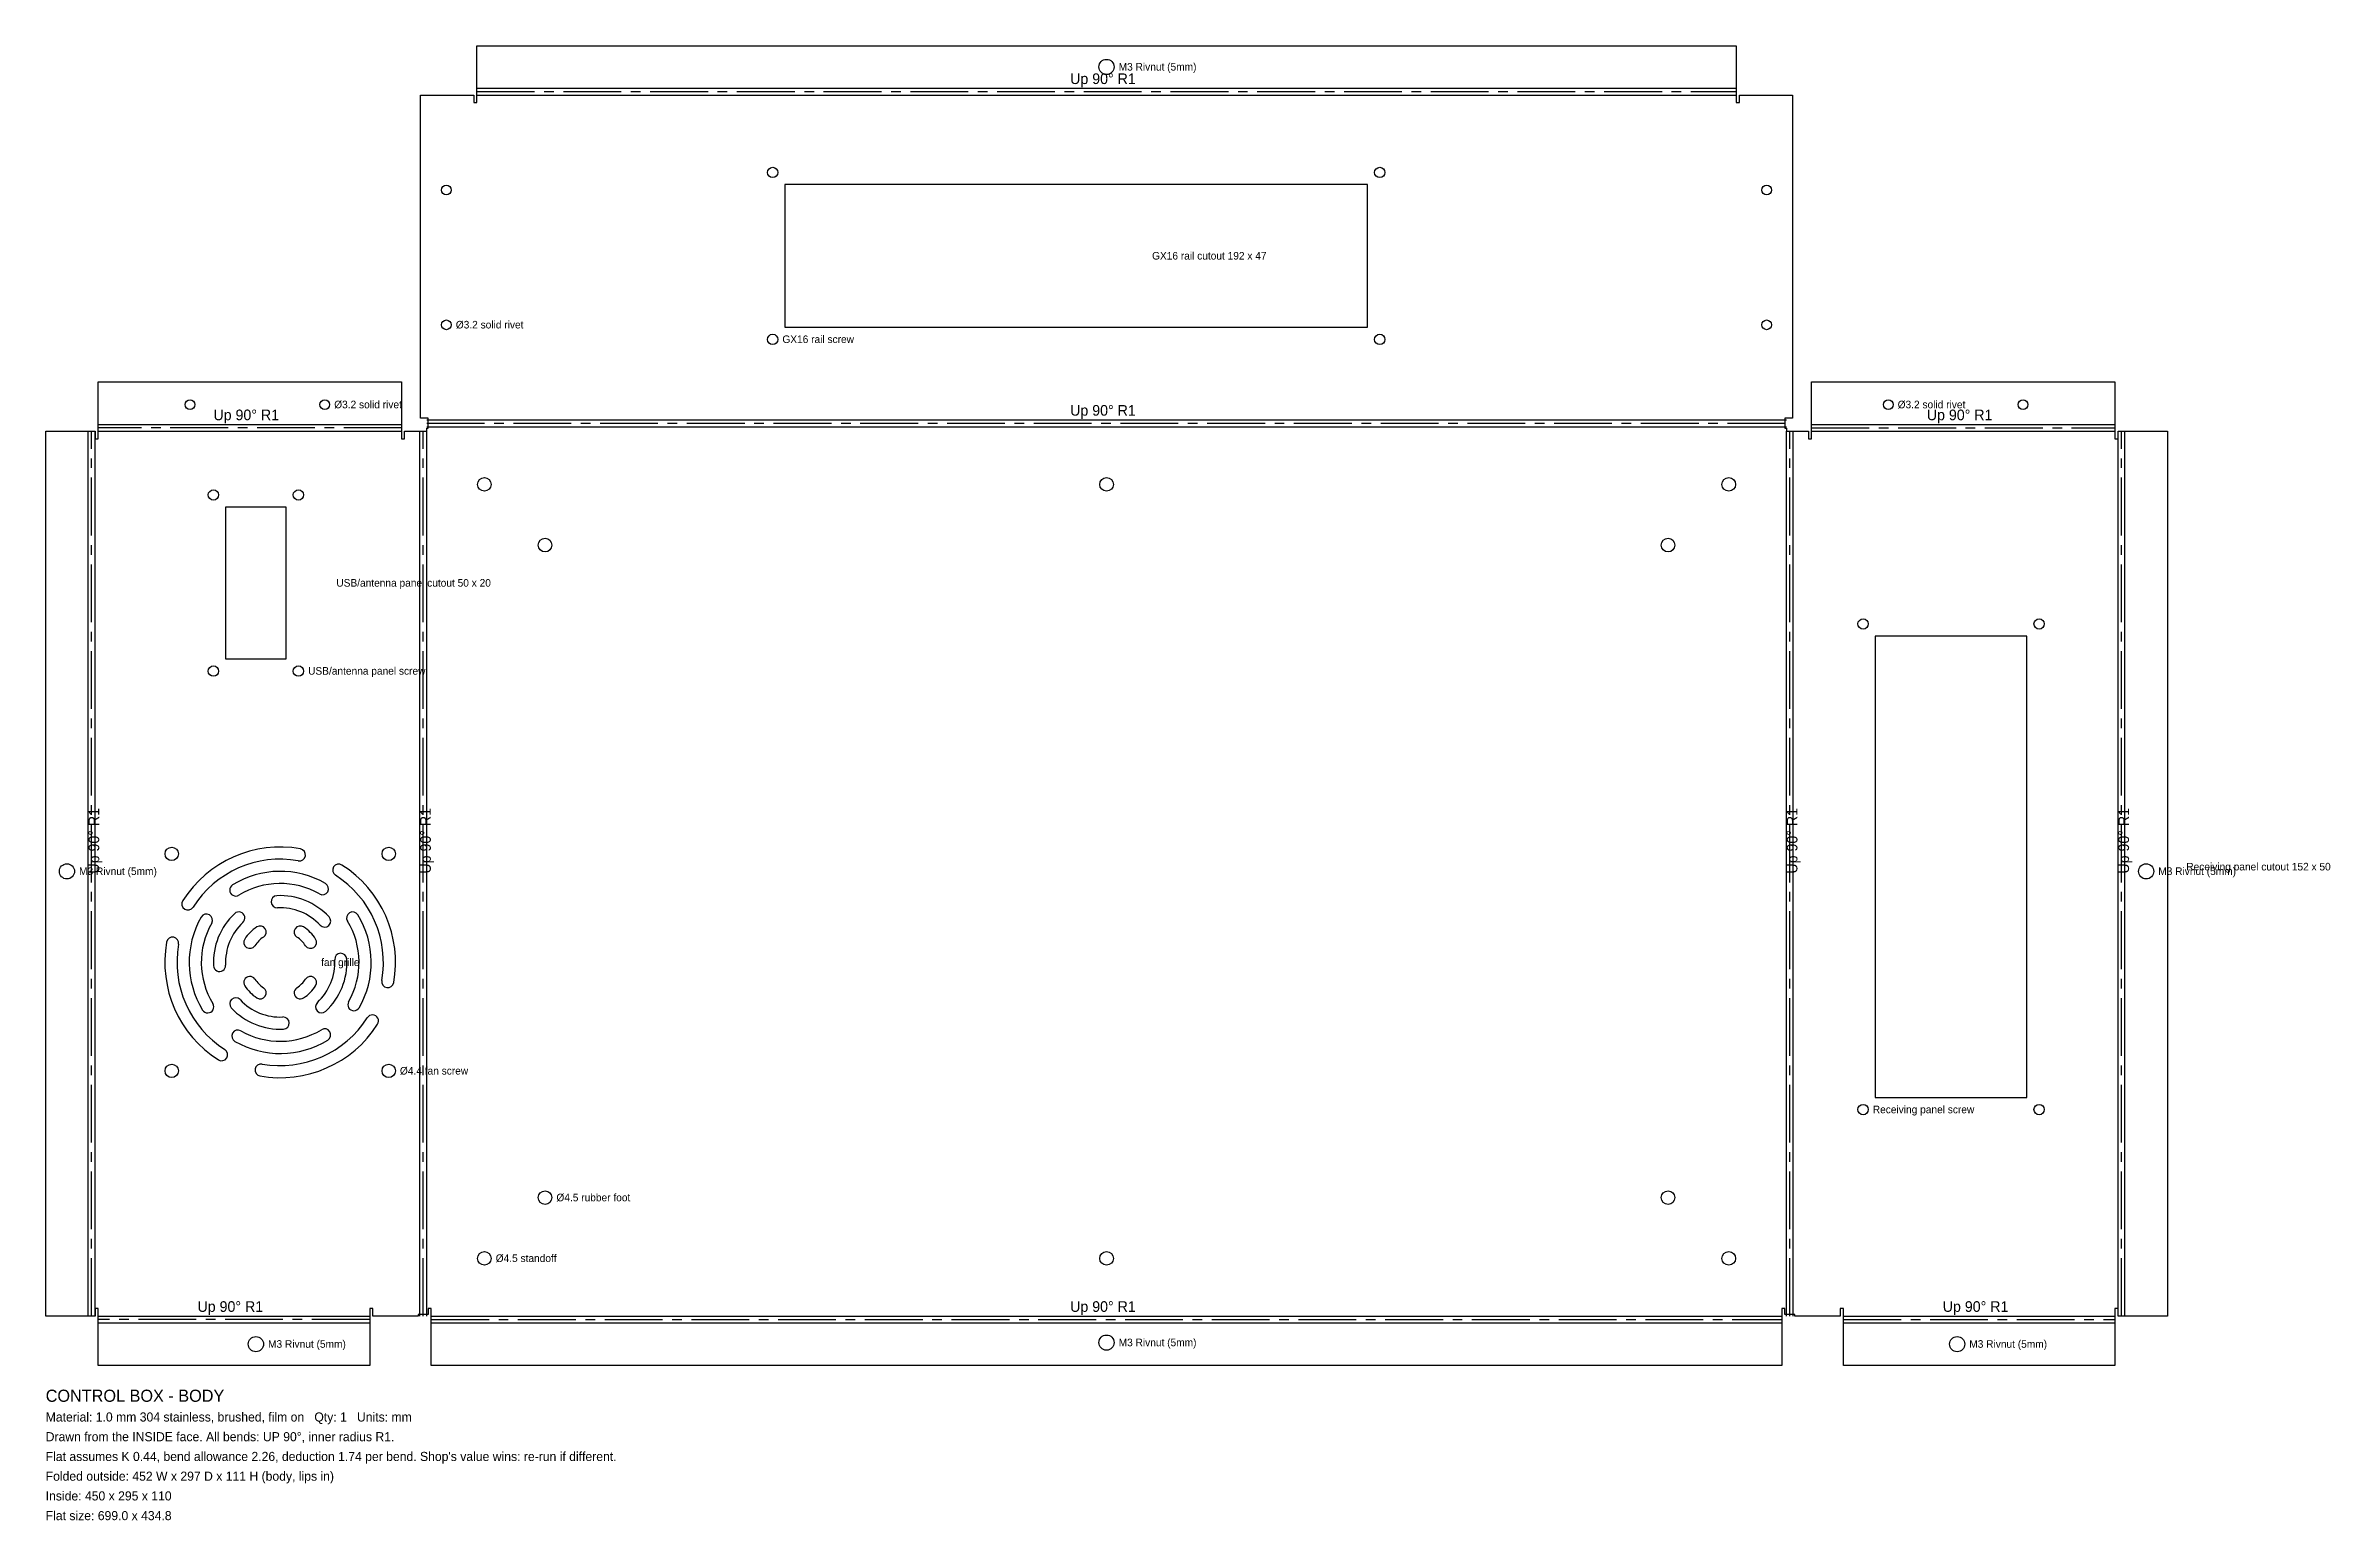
# Model space of a CAD drawing. Header units: millimetres. Extents: x -350 to 403, y -214 to 272.
import ezdxf

# ---------------------------------------------------------------- set-up
doc = ezdxf.new("R2010")
doc.units = ezdxf.units.MM
doc.linetypes.add('CENTER2', pattern=[28.575, 19.05, -3.175, 3.175, -3.175])
for name, color, linetype in [('Bend Center', 1, 'CENTER2'), ('Bend Notes', 3, 'CONTINUOUS'), ('Leaders', 5, 'CONTINUOUS'), ('Title', 7, 'CONTINUOUS'), ('Visible', 7, 'CONTINUOUS'), ('Visible Narrow', 8, 'CONTINUOUS')]:
    doc.layers.add(name, color=color, linetype=linetype)

msp = doc.modelspace()

# ---------------------------------------------------------------- linework, layer by layer
at = {"layer": 'Bend Center'}
for p, q in [((-207.5, 256.8929), (207.5, 256.8929)), ((-334.3929, -146.5), (-334.3929, 145)), ((-232.2619, 146.131), (-332.2619, 146.131)), ((-225.131, -146.5), (-225.131, 145)), ((-224, 147.631), (224, 147.631)), ((225.131, -146.5), (225.131, 145)), ((232.2619, 146.131), (332.2619, 146.131)), ((334.3929, -146.5), (334.3929, 145)), ((-242.7619, -147.631), (-332.2619, -147.631)), ((-222.5, -147.631), (222.5, -147.631)), ((242.7619, -147.631), (332.2619, -147.631))]:
    msp.add_line(p, q, dxfattribs=at)
at = {"layer": 'Visible'}
for p, q in [((-207.5, 258.5239), (-207.5, 272.0239)), ((-207.5, 272.0239), (207.5, 272.0239)), ((207.5, 272.0239), (207.5, 258.5239)), ((-207.5, 258.0239), (-207.5, 258.5239)), ((-207.5, 255.7619), (-207.5, 258.0239)), ((207.5, 258.5239), (207.5, 258.0239)), ((207.5, 258.0239), (207.5, 255.7619)), ((-226, 149.2619), (-226, 255.7619)), ((-226, 255.7619), (-208.5, 255.7619)), ((-208.5, 255.7619), (-208.5, 253.2619)), ((-208.5, 253.2619), (-207.5, 253.2619)), ((-207.5, 253.2619), (-207.5, 255.7619)), ((207.5, 255.7619), (207.5, 253.2619)), ((207.5, 253.2619), (208.5, 253.2619)), ((208.5, 253.2619), (208.5, 255.7619)), ((208.5, 255.7619), (226, 255.7619)), ((226, 255.7619), (226, 149.2619)), ((86, 226.2619), (-106, 226.2619)), ((-106, 226.2619), (-106, 179.2619)), ((86, 179.2619), (86, 226.2619)), ((-106, 179.2619), (86, 179.2619)), ((-332.2619, 147.7619), (-332.2619, 161.2619)), ((-332.2619, 161.2619), (-232.2619, 161.2619)), ((-232.2619, 161.2619), (-232.2619, 147.7619)), ((232.2619, 147.7619), (232.2619, 161.2619)), ((232.2619, 161.2619), (332.2619, 161.2619)), ((332.2619, 161.2619), (332.2619, 147.7619)), ((-349.5239, -146.5), (-349.5239, 145)), ((-349.5239, 145), (-335.5239, 145)), ((-335.5239, 145), (-333.2619, 145)), ((-333.2619, 145), (-333.2619, 142.5)), ((-332.2619, 147.2619), (-332.2619, 147.7619)), ((-332.2619, 145), (-332.2619, 147.2619)), ((-332.2619, 142.5), (-332.2619, 145)), ((-232.2619, 147.7619), (-232.2619, 147.2619)), ((-232.2619, 147.2619), (-232.2619, 145)), ((-232.2619, 145), (-232.2619, 142.5)), ((-231.2619, 142.5), (-231.2619, 145)), ((-231.2619, 145), (-226.2619, 145)), ((-226.2619, 145), (-224, 145)), ((-223.5, 149.2619), (-226, 149.2619)), ((-224, 145), (-224, 146)), ((-224, 146), (-223.5, 146)), ((-223.5, 146), (-223.5, 149.2619)), ((226, 149.2619), (223.5, 149.2619)), ((223.5, 149.2619), (223.5, 146)), ((223.5, 146), (224, 146)), ((224, 146), (224, 145)), ((224, 145), (226.2619, 145)), ((226.2619, 145), (231.2619, 145)), ((231.2619, 145), (231.2619, 142.5)), ((232.2619, 147.2619), (232.2619, 147.7619)), ((232.2619, 145), (232.2619, 147.2619)), ((232.2619, 142.5), (232.2619, 145)), ((332.2619, 147.7619), (332.2619, 147.2619)), ((332.2619, 147.2619), (332.2619, 145)), ((332.2619, 145), (332.2619, 142.5)), ((333.2619, 142.5), (333.2619, 145)), ((333.2619, 145), (335.5239, 145)), ((335.5239, 145), (349.5239, 145)), ((349.5239, 145), (349.5239, -146.5)), ((-333.2619, 142.5), (-332.2619, 142.5)), ((-232.2619, 142.5), (-231.2619, 142.5)), ((231.2619, 142.5), (232.2619, 142.5)), ((332.2619, 142.5), (333.2619, 142.5)), ((-270.2619, 120), (-290.2619, 120)), ((-290.2619, 120), (-290.2619, 70)), ((-270.2619, 70), (-270.2619, 120)), ((303.2619, 77.5), (253.2619, 77.5)), ((253.2619, 77.5), (253.2619, -74.5)), ((303.2619, -74.5), (303.2619, 77.5)), ((-290.2619, 70), (-270.2619, 70)), ((253.2619, -74.5), (303.2619, -74.5)), ((-335.5239, -146.5), (-349.5239, -146.5)), ((-333.2619, -146.5), (-335.5239, -146.5)), ((-332.2619, -144), (-333.2619, -144)), ((-333.2619, -144), (-333.2619, -146.5)), ((-332.2619, -146.5), (-332.2619, -144)), ((-332.2619, -148.7619), (-332.2619, -146.5)), ((-332.2619, -149.2619), (-332.2619, -148.7619)), ((-332.2619, -162.7619), (-332.2619, -149.2619)), ((-241.7619, -144), (-242.7619, -144)), ((-242.7619, -144), (-242.7619, -146.5)), ((-242.7619, -146.5), (-242.7619, -148.7619)), ((-242.7619, -148.7619), (-242.7619, -149.2619)), ((-242.7619, -149.2619), (-242.7619, -162.7619)), ((-241.7619, -146.5), (-241.7619, -144)), ((-226.7619, -146.5), (-241.7619, -146.5)), ((-223.5, -146), (-226.7619, -146)), ((-226.7619, -146), (-226.7619, -146.5)), ((-222.5, -144), (-223.5, -144)), ((-223.5, -144), (-223.5, -146)), ((-222.5, -146.5), (-222.5, -144)), ((-222.5, -148.7619), (-222.5, -146.5)), ((-222.5, -149.2619), (-222.5, -148.7619)), ((-222.5, -162.7619), (-222.5, -149.2619)), ((223.5, -144), (222.5, -144)), ((222.5, -144), (222.5, -146.5)), ((222.5, -146.5), (222.5, -148.7619)), ((222.5, -148.7619), (222.5, -149.2619)), ((222.5, -149.2619), (222.5, -162.7619)), ((223.5, -146), (223.5, -144)), ((226.7619, -146), (223.5, -146)), ((226.7619, -146.5), (226.7619, -146)), ((241.7619, -146.5), (226.7619, -146.5)), ((242.7619, -144), (241.7619, -144)), ((241.7619, -144), (241.7619, -146.5)), ((242.7619, -146.5), (242.7619, -144)), ((242.7619, -148.7619), (242.7619, -146.5)), ((242.7619, -149.2619), (242.7619, -148.7619)), ((242.7619, -162.7619), (242.7619, -149.2619)), ((333.2619, -144), (332.2619, -144)), ((332.2619, -144), (332.2619, -146.5)), ((332.2619, -146.5), (332.2619, -148.7619)), ((332.2619, -148.7619), (332.2619, -149.2619)), ((332.2619, -149.2619), (332.2619, -162.7619)), ((333.2619, -146.5), (333.2619, -144)), ((335.5239, -146.5), (333.2619, -146.5)), ((349.5239, -146.5), (335.5239, -146.5)), ((-242.7619, -162.7619), (-332.2619, -162.7619)), ((222.5, -162.7619), (-222.5, -162.7619)), ((332.2619, -162.7619), (242.7619, -162.7619))]:
    msp.add_line(p, q, dxfattribs=at)
for centre, radius in [((0, 265.0239), 2.5), ((-217.5, 224.4619), 1.6), ((-110, 230.2619), 1.7), ((90, 230.2619), 1.7), ((217.5, 224.4619), 1.6), ((-217.5, 180.0619), 1.6), ((217.5, 180.0619), 1.6), ((-110, 175.2619), 1.7), ((90, 175.2619), 1.7), ((-301.9619, 153.7619), 1.6), ((-257.5619, 153.7619), 1.6), ((257.5619, 153.7619), 1.6), ((301.9619, 153.7619), 1.6), ((-205, 127.5), 2.25), ((0, 127.5), 2.25), ((205, 127.5), 2.25), ((-294.2619, 124), 1.7), ((-266.2619, 124), 1.7), ((-185, 107.5), 2.25), ((185, 107.5), 2.25), ((249.2619, 81.5), 1.7), ((307.2619, 81.5), 1.7), ((-294.2619, 66), 1.7), ((-266.2619, 66), 1.7), ((-308.0119, 5.75), 2.2), ((-236.5119, 5.75), 2.2), ((-342.5239, 0), 2.5), ((342.5239, 0), 2.5), ((-308.0119, -65.75), 2.2), ((-236.5119, -65.75), 2.2), ((249.2619, -78.5), 1.7), ((307.2619, -78.5), 1.7), ((-185, -107.5), 2.25), ((185, -107.5), 2.25), ((-205, -127.5), 2.25), ((0, -127.5), 2.25), ((205, -127.5), 2.25), ((-280.2619, -155.7619), 2.5), ((0, -155.2619), 2.5), ((280.2619, -155.7619), 2.5)]:
    msp.add_circle(centre, radius, dxfattribs=at)
for centre, radius, start, end in [((-272.2619, -30), 38, 79.8958, 147.6141), ((-272.2619, -30), 34, 79.8958, 147.6141), ((-272.2619, -30), 30, 60.1606, 121.5127), ((-265.9461, 5.4416), 2, 259.8958, 79.8958), ((-252.9797, 0.4005), 2, 57.6141, 237.6141), ((-272.2619, -30), 38, 349.8958, 57.6141), ((-286.8972, -6.1293), 2, 121.5127, 301.5127), ((-272.2619, -30), 26, 60.1606, 121.5127), ((-258.33, -5.7121), 2, 240.1606, 60.1606), ((-272.2619, -30), 34, 349.8958, 57.6141), ((-302.6625, -10.7177), 2, 147.6141, 327.6141), ((-296.5498, -16.068), 2, 330.1606, 150.1606), ((-272.2619, -30), 22, 132.9718, 182.8648), ((-285.8947, -15.3662), 2, 312.9718, 132.9718), ((-273.2615, -10.025), 2, 92.8648, 272.8648), ((-272.2619, -30), 22, 42.9718, 92.8648), ((-272.2619, -30), 18, 42.9718, 92.8648), ((-257.6282, -16.3672), 2, 222.9718, 42.9718), ((-248.3913, -15.3648), 2, 31.5127, 211.5127), ((-272.2619, -30), 30, 330.1606, 31.5127), ((-307.7036, -23.6842), 2, 349.8958, 169.8958), ((-272.2619, -30), 30, 150.1606, 211.5127), ((-272.2619, -30), 26, 150.1606, 211.5127), ((-272.2619, -30), 18, 132.9718, 182.8648), ((-282.2775, -23.3903), 2, 146.5775, 326.5775), ((-272.2619, -30), 14, 123.4225, 146.5775), ((-272.2619, -30), 10, 123.4225, 146.5775), ((-278.8717, -19.9844), 2, 303.4225, 123.4225), ((-265.6522, -19.9844), 2, 56.5775, 236.5775), ((-272.2619, -30), 10, 33.4225, 56.5775), ((-272.2619, -30), 14, 33.4225, 56.5775), ((-262.2464, -23.3903), 2, 213.4225, 33.4225), ((-272.2619, -30), 26, 330.1606, 31.5127), ((-272.2619, -30), 38, 169.8958, 237.6141), ((-272.2619, -30), 34, 169.8958, 237.6141), ((-272.2619, -30), 18, 312.9718, 2.8648), ((-272.2619, -30), 22, 312.9718, 2.8648), ((-252.2869, -29.0004), 2, 2.8648, 182.8648), ((-292.237, -30.9996), 2, 182.8648, 2.8648), ((-282.2775, -36.6097), 2, 33.4225, 213.4225), ((-272.2619, -30), 10, 213.4225, 236.5775), ((-272.2619, -30), 10, 303.4225, 326.5775), ((-262.2464, -36.6097), 2, 326.5775, 146.5775), ((-236.8203, -36.3158), 2, 169.8958, 349.8958), ((-296.1326, -44.6352), 2, 211.5127, 31.5127), ((-286.8957, -43.6328), 2, 42.9718, 222.9718), ((-272.2619, -30), 22, 222.9718, 272.8648), ((-272.2619, -30), 18, 222.9718, 272.8648), ((-272.2619, -30), 14, 213.4225, 236.5775), ((-278.8717, -40.0156), 2, 236.5775, 56.5775), ((-265.6522, -40.0156), 2, 123.4225, 303.4225), ((-272.2619, -30), 14, 303.4225, 326.5775), ((-258.6292, -44.6338), 2, 132.9718, 312.9718), ((-247.9741, -43.932), 2, 150.1606, 330.1606), ((-286.1939, -54.2879), 2, 60.1606, 240.1606), ((-272.2619, -30), 26, 240.1606, 301.5127), ((-272.2619, -30), 38, 259.8958, 327.6141), ((-272.2619, -30), 34, 259.8958, 327.6141), ((-271.2624, -49.975), 2, 272.8648, 92.8648), ((-257.6267, -53.8707), 2, 301.5127, 121.5127), ((-241.8614, -49.2823), 2, 327.6141, 147.6141), ((-291.5442, -60.4005), 2, 237.6141, 57.6141), ((-272.2619, -30), 30, 240.1606, 301.5127), ((-278.5778, -65.4416), 2, 79.8958, 259.8958)]:
    msp.add_arc(centre, radius, start, end, dxfattribs=at)
at = {"layer": 'Visible Narrow'}
for p, q in [((-207.5, 258.0239), (207.5, 258.0239)), ((-207.5, 255.7619), (207.5, 255.7619)), ((-335.5239, -146.5), (-335.5239, 145)), ((-333.2619, -146.5), (-333.2619, 145)), ((-332.2619, 147.2619), (-232.2619, 147.2619)), ((-332.2619, 145), (-232.2619, 145)), ((-226.2619, -146.5), (-226.2619, 145)), ((-224, 148.7619), (224, 148.7619)), ((-224, 146.5), (224, 146.5)), ((-224, -146.5), (-224, 145)), ((224, -146.5), (224, 145)), ((226.2619, -146.5), (226.2619, 145)), ((232.2619, 147.2619), (332.2619, 147.2619)), ((232.2619, 145), (332.2619, 145)), ((333.2619, -146.5), (333.2619, 145)), ((335.5239, -146.5), (335.5239, 145)), ((-332.2619, -146.5), (-242.7619, -146.5)), ((-332.2619, -148.7619), (-242.7619, -148.7619)), ((-222.5, -146.5), (222.5, -146.5)), ((-222.5, -148.7619), (222.5, -148.7619)), ((242.7619, -146.5), (332.2619, -146.5)), ((242.7619, -148.7619), (332.2619, -148.7619))]:
    msp.add_line(p, q, dxfattribs=at)

# ---------------------------------------------------------------- texts
at = {"layer": 'Bend Notes'}
for p in [(-12, 259.3929), (-294.2619, 148.631), (-12, 150.131), (270.2619, 148.631), (-299.5119, -145.131), (-12, -145.131), (275.5119, -145.131)]:
    msp.add_text('Up 90%%D R1', height=3.5, dxfattribs=at).set_placement(p)
for p in [(-331.8929, -0.75), (-222.631, -0.75), (227.631, -0.75), (336.8929, -0.75)]:
    msp.add_text('Up 90%%D R1', height=3.5, rotation=90, dxfattribs=at).set_placement(p)
at = {"layer": 'Leaders'}
for s, p in [('M3 Rivnut (5mm)', (4, 263.8239)), ('GX16 rail cutout 192 x 47', (15, 201.5619)), ('%%c3.2 solid rivet', (-214.4, 178.8619)), ('GX16 rail screw', (-106.8, 174.0619)), ('%%c3.2 solid rivet', (-254.4619, 152.5619)), ('%%c3.2 solid rivet', (260.6619, 152.5619)), ('USB/antenna panel cutout 50 x 20', (-253.7619, 93.8)), ('USB/antenna panel screw', (-263.0619, 64.8)), ('M3 Rivnut (5mm)', (-338.5239, -1.2)), ('M3 Rivnut (5mm)', (346.5239, -1.2)), ('Receiving panel cutout 152 x 50', (355.7619, 0.3)), ('fan grille', (-258.7619, -31.2)), ('%%c4.4 fan screw', (-232.8119, -66.95)), ('Receiving panel screw', (252.4619, -79.7)), ('%%c4.5 rubber foot', (-181.25, -108.7)), ('%%c4.5 standoff', (-201.25, -128.7)), ('M3 Rivnut (5mm)', (-276.2619, -156.9619)), ('M3 Rivnut (5mm)', (4, -156.4619)), ('M3 Rivnut (5mm)', (284.2619, -156.9619))]:
    msp.add_text(s, height=2.5, dxfattribs=at).set_placement(p)
at = {"layer": 'Title'}
for s, height, p in [('CONTROL BOX - BODY', 4, (-349.5239, -174.7619)), ('Material: 1.0 mm 304 stainless, brushed, film on   Qty: 1   Units: mm', 3, (-349.5239, -181.2619)), ('Drawn from the INSIDE face. All bends: UP 90%%D, inner radius R1.', 3, (-349.5239, -187.7619)), ("Flat assumes K 0.44, bend allowance 2.26, deduction 1.74 per bend. Shop's value wins: re-run if different.", 3, (-349.5239, -194.2619)), ('Folded outside: 452 W x 297 D x 111 H (body, lips in)', 3, (-349.5239, -200.7619)), ('Flat size: 699.0 x 434.8', 3, (-349.5239, -213.7619)), ('Inside: 450 x 295 x 110', 3, (-349.5239, -207.2619))]:
    msp.add_text(s, height=height, dxfattribs=at).set_placement(p)

doc.saveas('drawing.dxf')
